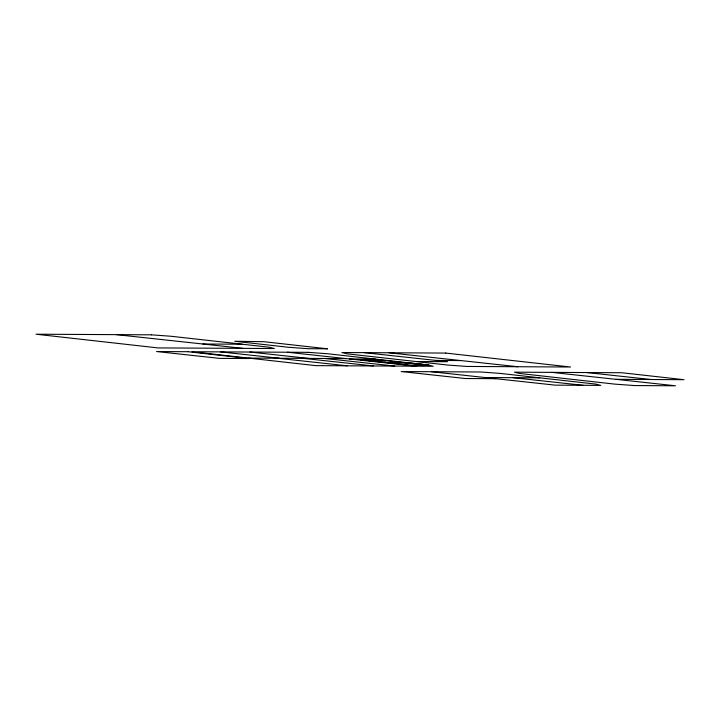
<?xml version="1.0" encoding="UTF-8"?>
<svg xmlns="http://www.w3.org/2000/svg" width="720" height="720" viewBox="0 0 720 720"><rect width="100%" height="100%" fill="white"/><g stroke="black" fill="none" stroke-linecap="round" stroke-linejoin="round"><path stroke-width="1.08" d="M202.86 344.016L242.307 344.223M248.571 358.083L346.167 358.605M349.29 358.947L375.408 359.091M435.951 360.432L460.908 360.567M370.944 360.882L385.767 360.963L375.174 359.82M416.043 361.521L447.561 361.692L364.104 352.638M388.602 362.799L405.666 362.889M485.064 377.541L539.775 377.829M495.603 378.684L465.453 378.522L401.193 371.556L480.681 371.988L500.292 373.41L595.89 384.111L600.786 385.389L555.246 385.146L431.37 371.718M615.897 379.323L684 379.692L621.819 372.744L514.476 372.168L519.426 373.437L614.934 384.138L634.554 385.56L675.495 385.785L551.727 372.366M586.854 372.555L651.042 379.512M388.98 352.773L517.77 366.732M287.37 352.233L416.034 366.183M116.397 334.638L242.982 348.363M512.937 377.685L583.092 385.29M324.819 358.488L394.695 366.066M249.912 352.035L308.718 358.407M303.516 358.38L373.356 365.949M220.428 351.882L279.225 358.254M277.56 358.245L347.4 365.814M151.353 334.827L36 334.215L157.968 347.913L274.365 348.525L269.379 347.247L170.973 336.249L151.353 334.827M327.438 348.804L308.124 348.705L288.504 347.274L234.711 341.271L263.79 341.694L327.438 348.804M187.992 351.711L156.564 351.54L219.609 358.38L248.805 358.533L187.992 351.711M308.169 352.341L191.943 351.729L315.837 365.643L433.233 366.273L428.283 364.995L327.789 353.772L308.169 352.341M445.752 353.07L341.937 352.521L346.914 353.799L447.408 365.031L467.028 366.453L570.51 367.011L445.752 353.07M378.288 359.829L360.351 359.739L412.92 365.436L424.593 365.499L421.227 364.626L378.288 359.829M410.634 363.078L405.684 363.06L428.283 364.995L410.634 363.078"/></g></svg>
